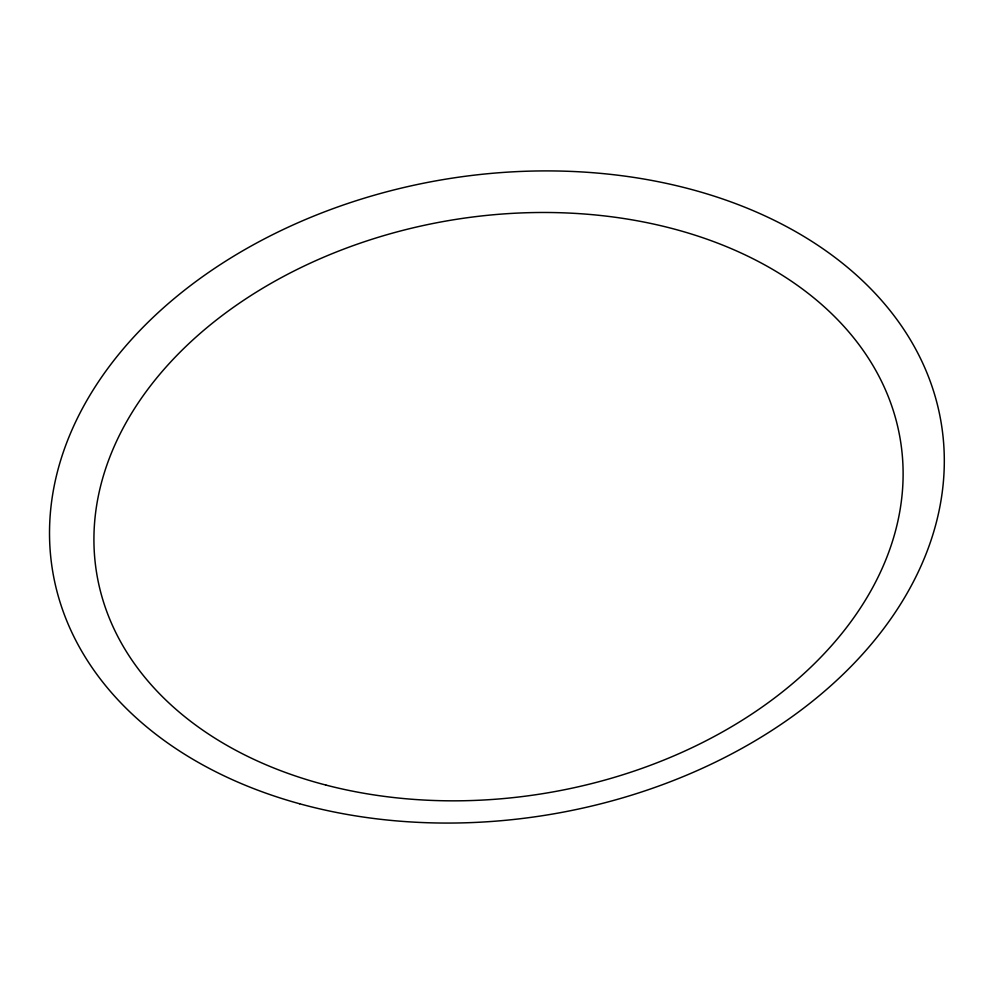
<?xml version="1.0" encoding="UTF-8"?>
<svg xmlns="http://www.w3.org/2000/svg" width="994" height="994" viewBox="0 0 994 994"><rect width="100%" height="100%" fill="white"/><g stroke="black" fill="none" stroke-linecap="round" stroke-linejoin="round"><path stroke-width="1.49" d="M299.629 803.773A450.406 321.907 -9.5 0 0 943.306 439.273A450.406 321.907 -9.5 0 0 247.792 247.904A450.406 321.907 -9.5 0 0 299.629 803.773M325.846 785.049A407.329 290.372 -9.5 0 0 901.732 449.797A407.329 290.372 -9.5 0 0 267.995 285.116A407.329 290.372 -9.5 0 0 325.846 785.049"/></g></svg>
